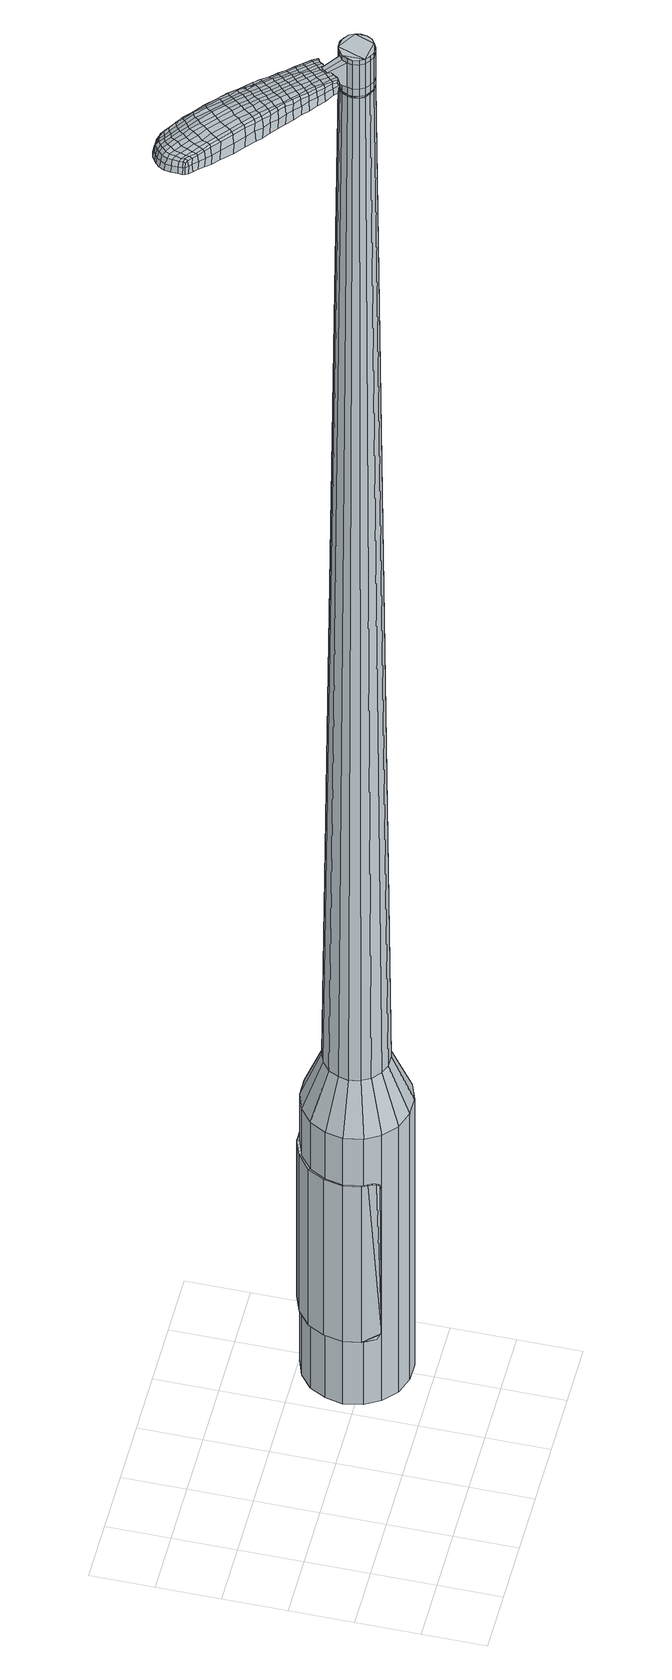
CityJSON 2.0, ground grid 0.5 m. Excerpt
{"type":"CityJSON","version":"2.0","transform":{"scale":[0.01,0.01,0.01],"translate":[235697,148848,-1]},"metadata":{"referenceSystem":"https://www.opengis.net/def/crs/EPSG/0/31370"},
"CityObjects":{
"object1":{"type":"GenericCityObject","attributes":{"cluster":102,"mean_distance_to_centroid":0.149,"new_centroid_x":235699.04,"new_centroid_y":148849.09,"mean_distance_to_camera":5.04,"H1":-10.03,"H2":-2.15,"Z_final":110.32,"cluster2":-1,"proj_x":235700.94,"proj_y":148846.83,"id_line":63006,"bearing_l":229.99,"distance":2.95,"orientation":"right","G_obj":139.99},"geometry":[{"type":"MultiSurface","lod":"2","boundaries":[[[0,1,2,3]],[[1,4,5,2]],[[4,6,7,5]],[[6,8,9,7]],[[8,10,11,9]],[[10,12,13,11]],[[12,14,15,13]],[[14,16,17,15]],[[16,18,19,17]],[[18,20,21,19]],[[20,22,23,21]],[[22,24,25,23]],[[24,26,27,25]],[[26,28,29,27]],[[28,30,31,29]],[[30,32,33,31]],[[32,34,35,33]],[[34,0,3,35]],[[36,37,38,39]],[[38,40,41,42]],[[41,43,42]],[[42,44,45,46]],[[45,47,46]],[[46,48,49,50]],[[49,51,50]],[[42,46,50,38]],[[50,52,39,38]],[[53,36,39]],[[2,5,7,35]],[[7,9,11,15]],[[11,13,15]],[[15,17,19,23]],[[19,21,23]],[[23,25,27,31]],[[27,29,31]],[[15,23,31,7]],[[31,33,35,7]],[[3,2,35]],[[1,0,54,55]],[[0,34,56,54]],[[34,32,57,56]],[[32,30,58,57]],[[30,28,59,58]],[[28,26,60,59]],[[26,24,61,60]],[[24,22,62,61]],[[22,20,63,62]],[[20,18,64,63]],[[18,16,65,64]],[[16,14,66,65]],[[14,12,67,66]],[[12,10,68,67]],[[10,8,69,68]],[[8,6,70,69]],[[6,4,71,70]],[[4,1,55,71]],[[55,54,72,73]],[[54,56,74,72]],[[56,57,75,74]],[[57,58,76,75]],[[58,59,77,76]],[[59,60,78,77]],[[60,61,79,78]],[[61,62,80,79]],[[62,63,81,80]],[[63,64,82,81]],[[64,65,83,82]],[[65,66,84,83]],[[66,67,85,84]],[[67,68,86,85]],[[68,69,87,86]],[[69,70,88,87]],[[70,71,89,88]],[[71,55,73,89]],[[90,91,92,73]],[[74,93,91,90]],[[94,95,93,74]],[[76,96,95,94]],[[97,98,96,76]],[[99,100,98,97]],[[101,102,100,99]],[[103,104,102,101]],[[105,106,104,103]],[[107,108,106,105]],[[83,109,108,107]],[[110,111,109,83]],[[85,112,111,110]],[[113,114,112,85]],[[87,115,114,113]],[[116,117,115,87]],[[118,119,117,116]],[[73,92,119,118]],[[120,121,122,123]],[[124,120,123,125]],[[126,124,125,127]],[[128,126,127,129]],[[130,128,129,131]],[[132,130,131,133]],[[134,132,133,135]],[[136,134,135,137]],[[138,136,137,139]],[[140,138,139,141]],[[142,140,141,143]],[[144,142,143,145]],[[146,144,145,147]],[[148,146,147,149]],[[150,148,149,151]],[[152,150,151,153]],[[72,90,73]],[[72,74,90]],[[75,94,74]],[[75,76,94]],[[77,97,76]],[[77,78,99,97]],[[78,79,101,99]],[[79,80,103,101]],[[80,81,105,103]],[[81,82,107,105]],[[82,83,107]],[[84,110,83]],[[84,85,110]],[[86,113,85]],[[86,87,113]],[[88,116,87]],[[88,89,118,116]],[[89,73,118]],[[154,92,91]],[[155,119,92]],[[155,156,117,119]],[[156,115,117]],[[157,114,115]],[[157,112,114]],[[158,111,112]],[[158,109,111]],[[159,108,109]],[[159,160,106,108]],[[160,161,104,106]],[[161,162,102,104]],[[162,163,100,102]],[[163,164,98,100]],[[164,96,98]],[[165,95,96]],[[165,93,95]],[[154,91,93]],[[39,52,152,166]],[[92,154,167,153]],[[53,39,166,121]],[[154,93,122,167]],[[36,53,121,120]],[[93,165,123,122]],[[37,36,120,124]],[[165,96,125,123]],[[38,37,124,126]],[[96,164,127,125]],[[40,38,126,128]],[[164,163,129,127]],[[41,40,128,130]],[[163,162,131,129]],[[43,41,130,132]],[[162,161,133,131]],[[42,43,132,134]],[[161,160,135,133]],[[44,42,134,136]],[[160,159,137,135]],[[45,44,136,138]],[[159,109,139,137]],[[47,45,138,140]],[[109,158,141,139]],[[46,47,140,142]],[[158,112,143,141]],[[48,46,142,144]],[[112,157,145,143]],[[49,48,144,146]],[[157,115,147,145]],[[51,49,146,148]],[[115,156,149,147]],[[50,51,148,150]],[[156,155,151,149]],[[52,50,150,152]],[[155,92,153,151]],[[152,153,168,169]],[[153,167,170,168]],[[167,122,171,170]],[[122,121,172,171]],[[121,166,173,172]],[[166,152,169,173]],[[174,175,176,177]],[[178,174,177,179]],[[174,178,180,181]],[[175,174,181,182]],[[183,184,185,186]],[[187,183,186,188]],[[183,187,189,190]],[[184,183,190,191]],[[192,193,194,195]],[[196,192,195,197]],[[192,196,198,199]],[[193,192,199,200]],[[201,202,203,204]],[[205,201,204,206]],[[201,205,207,208]],[[202,201,208,209]],[[210,211,212,213]],[[214,210,213,215]],[[210,214,216,217]],[[211,210,217,218]],[[219,220,221,222]],[[223,219,222,224]],[[219,223,225,226]],[[220,219,226,227]],[[228,229,230,231]],[[220,228,231,221]],[[228,220,227,232]],[[229,228,232,233]],[[234,235,236,237]],[[229,234,237,230]],[[234,229,233,238]],[[235,234,238,239]],[[240,178,179,241]],[[235,240,241,236]],[[240,235,239,242]],[[178,240,242,180]],[[243,244,245,246]],[[247,243,246,248]],[[243,247,249,250]],[[244,243,250,251]],[[252,253,254,255]],[[244,252,255,245]],[[252,244,251,256]],[[253,252,256,257]],[[258,259,260,261]],[[253,258,261,254]],[[258,253,257,262]],[[259,258,262,263]],[[264,265,266,267]],[[259,264,267,260]],[[264,259,263,268]],[[265,264,268,269]],[[270,175,182,271]],[[265,270,271,266]],[[270,265,269,272]],[[175,270,272,176]],[[273,274,275,276]],[[277,273,276,278]],[[273,277,279,280]],[[274,273,280,281]],[[282,283,284,285]],[[274,282,285,275]],[[282,274,281,286]],[[283,282,286,287]],[[288,289,290,291]],[[283,288,291,284]],[[288,283,287,292]],[[289,288,292,293]],[[294,187,188,295]],[[289,294,295,290]],[[294,289,293,296]],[[187,294,296,189]],[[297,298,299,300]],[[301,297,300,302]],[[297,301,303,304]],[[298,297,304,305]],[[306,307,308,309]],[[298,306,309,299]],[[306,298,305,310]],[[307,306,310,311]],[[312,313,314,315]],[[307,312,315,308]],[[312,307,311,316]],[[313,312,316,317]],[[318,319,320,321]],[[313,318,321,314]],[[318,313,317,322]],[[319,318,322,323]],[[324,184,191,325]],[[319,324,325,320]],[[324,319,323,326]],[[184,324,326,185]],[[327,213,212,328]],[[329,327,328,330]],[[327,329,331,332]],[[213,327,332,215]],[[333,329,330,334]],[[335,333,334,336]],[[333,335,337,338]],[[329,333,338,331]],[[339,335,336,340]],[[341,339,340,342]],[[339,341,343,344]],[[335,339,344,337]],[[345,341,342,346]],[[347,345,346,348]],[[345,347,349,350]],[[341,345,350,343]],[[351,347,348,352]],[[202,351,352,203]],[[351,202,209,353]],[[347,351,353,349]],[[354,355,200,199]],[[356,354,199,198]],[[354,356,357,358]],[[355,354,358,359]],[[360,361,359,358]],[[362,360,358,357]],[[360,362,363,364]],[[361,360,364,365]],[[366,367,365,364]],[[368,366,364,363]],[[366,368,369,370]],[[367,366,370,371]],[[372,373,371,370]],[[374,372,370,369]],[[372,374,207,205]],[[373,372,205,206]],[[375,376,377,378]],[[277,375,378,279]],[[375,277,278,379]],[[376,375,379,380]],[[381,196,197,382]],[[376,381,382,377]],[[381,376,380,383]],[[196,381,383,198]],[[384,385,386,387]],[[223,384,387,225]],[[384,223,224,388]],[[385,384,388,389]],[[390,391,392,393]],[[385,390,393,386]],[[390,385,389,394]],[[391,390,394,395]],[[396,193,200,397]],[[391,396,397,392]],[[396,391,395,398]],[[193,396,398,194]],[[399,400,401,402]],[[181,399,402,182]],[[399,181,180,403]],[[400,399,403,404]],[[405,406,407,408]],[[400,405,408,401]],[[405,400,404,409]],[[406,405,409,410]],[[411,204,203,412]],[[406,411,412,407]],[[411,406,410,413]],[[204,411,413,206]],[[414,415,416,417]],[[186,414,417,188]],[[414,186,185,418]],[[415,414,418,419]],[[420,208,207,421]],[[415,420,421,416]],[[420,415,419,422]],[[208,420,422,209]],[[423,424,425,426]],[[301,423,426,303]],[[423,301,302,427]],[[424,423,427,428]],[[429,214,215,430]],[[424,429,430,425]],[[429,424,428,431]],[[214,429,431,216]],[[432,433,434,435]],[[247,432,435,249]],[[432,247,248,436]],[[433,432,436,437]],[[438,439,440,441]],[[433,438,441,434]],[[438,433,437,442]],[[439,438,442,443]],[[444,211,218,445]],[[439,444,445,440]],[[444,439,443,446]],[[211,444,446,212]],[[447,448,437,436]],[[246,447,436,248]],[[447,246,245,449]],[[448,447,449,450]],[[451,452,443,442]],[[448,451,442,437]],[[451,448,450,453]],[[452,451,453,454]],[[455,328,212,446]],[[452,455,446,443]],[[455,452,454,456]],[[328,455,456,330]],[[457,458,459,460]],[[304,457,460,305]],[[457,304,303,426]],[[458,457,426,425]],[[461,332,331,462]],[[458,461,462,459]],[[461,458,425,430]],[[332,461,430,215]],[[463,464,450,449]],[[255,463,449,245]],[[463,255,254,465]],[[464,463,465,466]],[[467,468,454,453]],[[464,467,453,450]],[[467,464,466,469]],[[468,467,469,470]],[[471,334,330,456]],[[468,471,456,454]],[[471,468,470,472]],[[334,471,472,336]],[[473,474,475,476]],[[310,473,476,311]],[[473,310,305,460]],[[474,473,460,459]],[[477,338,337,478]],[[474,477,478,475]],[[477,474,459,462]],[[338,477,462,331]],[[479,480,466,465]],[[261,479,465,254]],[[479,261,260,481]],[[480,479,481,482]],[[483,484,470,469]],[[480,483,469,466]],[[483,480,482,485]],[[484,483,485,486]],[[487,340,336,472]],[[484,487,472,470]],[[487,484,486,488]],[[340,487,488,342]],[[489,490,491,492]],[[316,489,492,317]],[[489,316,311,476]],[[490,489,476,475]],[[493,344,343,494]],[[490,493,494,491]],[[493,490,475,478]],[[344,493,478,337]],[[495,496,482,481]],[[267,495,481,260]],[[495,267,266,497]],[[496,495,497,498]],[[499,500,486,485]],[[496,499,485,482]],[[499,496,498,501]],[[500,499,501,502]],[[503,346,342,488]],[[500,503,488,486]],[[503,500,502,504]],[[346,503,504,348]],[[505,506,507,508]],[[322,505,508,323]],[[505,322,317,492]],[[506,505,492,491]],[[509,350,349,510]],[[506,509,510,507]],[[509,506,491,494]],[[350,509,494,343]],[[511,512,498,497]],[[271,511,497,266]],[[511,271,182,402]],[[512,511,402,401]],[[513,514,502,501]],[[512,513,501,498]],[[513,512,401,408]],[[514,513,408,407]],[[515,352,348,504]],[[514,515,504,502]],[[515,514,407,412]],[[352,515,412,203]],[[516,517,419,418]],[[326,516,418,185]],[[516,326,323,508]],[[517,516,508,507]],[[518,353,209,422]],[[517,518,422,419]],[[518,517,507,510]],[[353,518,510,349]],[[519,520,380,379]],[[276,519,379,278]],[[519,276,275,521]],[[520,519,521,522]],[[523,356,198,383]],[[520,523,383,380]],[[523,520,522,524]],[[356,523,524,357]],[[525,526,527,528]],[[226,525,528,227]],[[525,226,225,387]],[[526,525,387,386]],[[529,530,531,532]],[[526,529,532,527]],[[529,526,386,393]],[[530,529,393,392]],[[533,355,359,534]],[[530,533,534,531]],[[533,530,392,397]],[[355,533,397,200]],[[535,536,522,521]],[[285,535,521,275]],[[535,285,284,537]],[[536,535,537,538]],[[539,362,357,524]],[[536,539,524,522]],[[539,536,538,540]],[[362,539,540,363]],[[541,542,543,544]],[[232,541,544,233]],[[541,232,227,528]],[[542,541,528,527]],[[545,546,547,548]],[[542,545,548,543]],[[545,542,527,532]],[[546,545,532,531]],[[549,361,365,550]],[[546,549,550,547]],[[549,546,531,534]],[[361,549,534,359]],[[551,552,538,537]],[[291,551,537,284]],[[551,291,290,553]],[[552,551,553,554]],[[555,368,363,540]],[[552,555,540,538]],[[555,552,554,556]],[[368,555,556,369]],[[557,558,559,560]],[[238,557,560,239]],[[557,238,233,544]],[[558,557,544,543]],[[561,562,563,564]],[[558,561,564,559]],[[561,558,543,548]],[[562,561,548,547]],[[565,367,371,566]],[[562,565,566,563]],[[565,562,547,550]],[[367,565,550,365]],[[567,568,554,553]],[[295,567,553,290]],[[567,295,188,417]],[[568,567,417,416]],[[569,374,369,556]],[[568,569,556,554]],[[569,568,416,421]],[[374,569,421,207]],[[570,571,404,403]],[[242,570,403,180]],[[570,242,239,560]],[[571,570,560,559]],[[572,573,410,409]],[[571,572,409,404]],[[572,571,559,564]],[[573,572,564,563]],[[574,373,206,413]],[[573,574,413,410]],[[574,573,563,566]],[[373,574,566,371]],[[575,576,577,578]],[[578,577,579,580]],[[581,579,577,582]],[[582,577,576,583]],[[584,585,586,587]],[[587,586,588,589]],[[590,588,586,591]],[[591,586,585,592]],[[593,594,595,596]],[[596,595,597,598]],[[599,597,595,600]],[[600,595,594,601]],[[602,603,604,605]],[[605,604,606,607]],[[608,606,604,609]],[[609,604,603,610]],[[611,612,613,614]],[[614,613,615,616]],[[617,615,613,618]],[[618,613,612,619]],[[620,621,622,623]],[[623,622,624,625]],[[626,624,622,627]],[[627,622,621,628]],[[629,630,631,632]],[[632,631,621,620]],[[628,621,631,633]],[[633,631,630,634]],[[635,636,637,638]],[[638,637,630,629]],[[634,630,637,639]],[[639,637,636,640]],[[580,579,641,642]],[[642,641,636,635]],[[640,636,641,643]],[[643,641,579,581]],[[644,645,646,647]],[[647,646,648,649]],[[650,648,646,651]],[[651,646,645,652]],[[653,654,655,656]],[[656,655,645,644]],[[652,645,655,657]],[[657,655,654,658]],[[659,660,661,662]],[[662,661,654,653]],[[658,654,661,663]],[[663,661,660,664]],[[665,666,667,668]],[[668,667,660,659]],[[664,660,667,669]],[[669,667,666,670]],[[583,576,671,672]],[[672,671,666,665]],[[670,666,671,673]],[[673,671,576,575]],[[674,675,676,677]],[[677,676,678,679]],[[680,678,676,681]],[[681,676,675,682]],[[683,684,685,686]],[[686,685,675,674]],[[682,675,685,687]],[[687,685,684,688]],[[689,690,691,692]],[[692,691,684,683]],[[688,684,691,693]],[[693,691,690,694]],[[589,588,695,696]],[[696,695,690,689]],[[694,690,695,697]],[[697,695,588,590]],[[698,699,700,701]],[[701,700,702,703]],[[704,702,700,705]],[[705,700,699,706]],[[707,708,709,710]],[[710,709,699,698]],[[706,699,709,711]],[[711,709,708,712]],[[713,714,715,716]],[[716,715,708,707]],[[712,708,715,717]],[[717,715,714,718]],[[719,720,721,722]],[[722,721,714,713]],[[718,714,721,723]],[[723,721,720,724]],[[592,585,725,726]],[[726,725,720,719]],[[724,720,725,727]],[[727,725,585,584]],[[611,614,728,729]],[[729,728,730,731]],[[732,730,728,733]],[[733,728,614,616]],[[731,730,734,735]],[[735,734,736,737]],[[738,736,734,739]],[[739,734,730,732]],[[737,736,740,741]],[[741,740,742,743]],[[744,742,740,745]],[[745,740,736,738]],[[743,742,746,747]],[[747,746,748,749]],[[750,748,746,751]],[[751,746,742,744]],[[749,748,752,753]],[[753,752,603,602]],[[610,603,752,754]],[[754,752,748,750]],[[601,755,756,600]],[[600,756,757,599]],[[758,757,756,759]],[[759,756,755,760]],[[760,761,762,759]],[[759,762,763,758]],[[764,763,762,765]],[[765,762,761,766]],[[766,767,768,765]],[[765,768,769,764]],[[770,769,768,771]],[[771,768,767,772]],[[772,773,774,771]],[[771,774,775,770]],[[608,775,774,606]],[[606,774,773,607]],[[776,777,778,779]],[[779,778,678,680]],[[679,678,778,780]],[[780,778,777,781]],[[598,597,782,783]],[[783,782,777,776]],[[781,777,782,784]],[[784,782,597,599]],[[785,786,787,788]],[[788,787,624,626]],[[625,624,787,789]],[[789,787,786,790]],[[791,792,793,794]],[[794,793,786,785]],[[790,786,793,795]],[[795,793,792,796]],[[601,594,797,798]],[[798,797,792,791]],[[796,792,797,799]],[[799,797,594,593]],[[800,801,802,803]],[[803,802,582,583]],[[581,582,802,804]],[[804,802,801,805]],[[806,807,808,809]],[[809,808,801,800]],[[805,801,808,810]],[[810,808,807,811]],[[602,605,812,813]],[[813,812,807,806]],[[811,807,812,814]],[[814,812,605,607]],[[815,816,817,818]],[[818,817,587,589]],[[584,587,817,819]],[[819,817,816,820]],[[608,609,821,822]],[[822,821,816,815]],[[820,816,821,823]],[[823,821,609,610]],[[824,825,826,827]],[[827,826,702,704]],[[703,702,826,828]],[[828,826,825,829]],[[616,615,830,831]],[[831,830,825,824]],[[829,825,830,832]],[[832,830,615,617]],[[833,834,648,835]],[[835,648,650]],[[649,648,836]],[[836,648,834,837]],[[838,839,840,841]],[[841,840,834,833]],[[837,834,840,842]],[[842,840,839,843]],[[619,612,844,845]],[[845,844,839,838]],[[843,839,844,846]],[[846,844,612,611]],[[837,847,848,836]],[[836,848,647,649]],[[644,647,848,849]],[[849,848,847,850]],[[843,851,852,842]],[[842,852,847,837]],[[850,847,852,853]],[[853,852,851,854]],[[611,729,855,846]],[[846,855,851,843]],[[854,851,855,856]],[[856,855,729,731]],[[857,858,859,860]],[[860,859,705,706]],[[704,705,859,827]],[[827,859,858,824]],[[732,733,861,862]],[[862,861,858,857]],[[824,858,861,831]],[[831,861,733,616]],[[850,863,864,849]],[[849,864,656,644]],[[653,656,864,865]],[[865,864,863,866]],[[854,867,868,853]],[[853,868,863,850]],[[866,863,868,869]],[[869,868,867,870]],[[731,735,871,856]],[[856,871,867,854]],[[870,867,871,872]],[[872,871,735,737]],[[873,874,875,876]],[[876,875,711,712]],[[706,711,875,860]],[[860,875,874,857]],[[738,739,877,878]],[[878,877,874,873]],[[857,874,877,862]],[[862,877,739,732]],[[866,879,880,865]],[[865,880,662,653]],[[659,662,880,881]],[[881,880,879,882]],[[870,883,884,869]],[[869,884,879,866]],[[882,879,884,885]],[[885,884,883,886]],[[737,741,887,872]],[[872,887,883,870]],[[886,883,887,888]],[[888,887,741,743]],[[889,890,891,892]],[[892,891,717,718]],[[712,717,891,876]],[[876,891,890,873]],[[744,745,893,894]],[[894,893,890,889]],[[873,890,893,878]],[[878,893,745,738]],[[882,895,896,881]],[[881,896,668,659]],[[665,668,896,897]],[[896,895,897]],[[886,898,899,885]],[[885,899,895,882]],[[897,895,899,900]],[[900,899,898,901]],[[743,747,902,888]],[[888,902,898,886]],[[901,898,902,903]],[[903,902,747,749]],[[904,905,906,907]],[[907,906,723,724]],[[718,723,906,892]],[[892,906,905,889]],[[750,751,908,909]],[[909,908,905,904]],[[889,905,908,894]],[[894,908,751,744]],[[910,911,897]],[[897,911,672,665]],[[583,672,911,803]],[[803,911,910,800]],[[901,912,913,900]],[[900,913,910,897]],[[800,910,913,809]],[[809,913,912,806]],[[749,753,914,903]],[[903,914,912,901]],[[806,912,914,813]],[[813,914,753,602]],[[820,915,916,819]],[[819,916,727,584]],[[724,727,916,907]],[[907,916,915,904]],[[610,754,917,823]],[[823,917,915,820]],[[904,915,917,909]],[[909,917,754,750]],[[781,918,919,780]],[[780,919,677,679]],[[674,677,919,920]],[[920,919,918,921]],[[599,757,922,784]],[[784,922,918,781]],[[921,918,922,923]],[[923,922,757,758]],[[924,925,926,927]],[[927,926,627,628]],[[626,627,926,788]],[[788,926,925,785]],[[928,929,930,931]],[[931,930,925,924]],[[785,925,930,794]],[[794,930,929,791]],[[760,755,932,933]],[[933,932,929,928]],[[791,929,932,798]],[[798,932,755,601]],[[921,934,935,920]],[[920,935,686,674]],[[683,686,935,936]],[[936,935,934,937]],[[758,763,938,923]],[[923,938,934,921]],[[937,934,938,939]],[[939,938,763,764]],[[940,941,942,943]],[[943,942,633,634]],[[628,633,942,927]],[[927,942,941,924]],[[944,945,946,947]],[[947,946,941,940]],[[924,941,946,931]],[[931,946,945,928]],[[766,761,948,949]],[[949,948,945,944]],[[928,945,948,933]],[[933,948,761,760]],[[937,950,951,936]],[[936,951,692,683]],[[689,692,951,952]],[[952,951,950,953]],[[764,769,954,939]],[[939,954,950,937]],[[953,950,954,955]],[[955,954,769,770]],[[956,957,958,959]],[[959,958,639,640]],[[634,639,958,943]],[[943,958,957,940]],[[960,961,962,963]],[[963,962,957,956]],[[940,957,962,947]],[[947,962,961,944]],[[772,767,964,965]],[[965,964,961,960]],[[944,961,964,949]],[[949,964,767,766]],[[953,966,967,952]],[[952,967,696,689]],[[589,696,967,818]],[[818,967,966,815]],[[770,775,968,955]],[[955,968,966,953]],[[815,966,968,822]],[[822,968,775,608]],[[805,969,970,804]],[[804,970,643,581]],[[640,643,970,959]],[[959,970,969,956]],[[811,971,972,810]],[[810,972,969,805]],[[956,969,972,963]],[[963,972,971,960]],[[607,773,973,814]],[[814,973,971,811]],[[960,971,973,965]],[[965,973,773,772]],[[575,578,177,176]],[[578,580,179,177]],[[590,591,190,189]],[[591,592,191,190]],[[593,596,195,194]],[[596,598,197,195]],[[617,618,217,216]],[[618,619,218,217]],[[620,623,222,221]],[[623,625,224,222]],[[629,632,231,230]],[[632,620,221,231]],[[635,638,237,236]],[[638,629,230,237]],[[580,642,241,179]],[[642,635,236,241]],[[650,651,250,249]],[[651,652,251,250]],[[652,657,256,251]],[[657,658,257,256]],[[658,663,262,257]],[[663,664,263,262]],[[664,669,268,263]],[[669,670,269,268]],[[670,673,272,269]],[[673,575,176,272]],[[680,681,280,279]],[[681,682,281,280]],[[682,687,286,281]],[[687,688,287,286]],[[688,693,292,287]],[[693,694,293,292]],[[694,697,296,293]],[[697,590,189,296]],[[698,701,300,299]],[[701,703,302,300]],[[707,710,309,308]],[[710,698,299,309]],[[713,716,315,314]],[[716,707,308,315]],[[719,722,321,320]],[[722,713,314,321]],[[592,726,325,191]],[[726,719,320,325]],[[776,779,378,377]],[[779,680,279,378]],[[598,783,382,197]],[[783,776,377,382]],[[625,789,388,224]],[[789,790,389,388]],[[790,795,394,389]],[[795,796,395,394]],[[796,799,398,395]],[[799,593,194,398]],[[703,828,427,302]],[[828,829,428,427]],[[829,832,431,428]],[[832,617,216,431]],[[833,835,435,434]],[[835,650,249,435]],[[838,841,441,440]],[[841,833,434,441]],[[619,845,445,218]],[[845,838,440,445]],[[974,975,976,977]],[[978,979,977,976]],[[980,981,982,983]],[[984,985,986,987]],[[975,988,989,976]],[[990,978,976,989]],[[991,980,983,992]],[[993,994,985,984]],[[988,995,996,989]],[[996,997,990,989]],[[998,991,992,999]],[[1000,994,993,1001]],[[995,1002,1003,996]],[[1003,1004,997,996]],[[1005,998,999,1006]],[[1007,1000,1001,1008]],[[1009,1010,1011,1012]],[[1013,1014,1010,1009]],[[1013,1015,1016,1014]],[[1015,1017,1018,1016]],[[1019,1020,1021,1022]],[[1023,1024,1020,1019]],[[1025,1026,1024,1023]],[[1027,1028,1026,1025]],[[1022,1011,1010,1019]],[[1019,1010,1014,1023]],[[1014,1016,1025,1023]],[[1016,1018,1027,1025]],[[983,982,979,978]],[[992,983,978,990]],[[997,999,992,990]],[[1004,1006,999,997]],[[984,987,981,980]],[[993,984,980,991]],[[1001,993,991,998]],[[1008,1001,998,1005]],[[985,1009,1012,986]],[[994,1013,1009,985]],[[1015,1013,994,1000]],[[1017,1015,1000,1007]],[[1029,1030,1031,1032]],[[1031,1033,1034,1035]],[[1031,1035,1036,1037]],[[1031,1037,1032]],[[1038,1029,1032,1039]],[[1040,1039,1032,1041]],[[1042,1041,1032]],[[1043,1031,1030,1044]],[[1045,1043,1044,1046]],[[1047,1045,1046,1048]],[[1049,1047,1048,1050]],[[1051,1049,1050,1052]],[[1052,1053,1054,1055]],[[1052,1055,1056,1057]],[[1052,1057,1058,1059]],[[1058,1060,1061,1062]],[[1058,1062,1063,1064]],[[1058,1064,1059]],[[1052,1059,1051]],[[1065,1066,1030,1029]],[[1067,1068,1033,1031]],[[1069,1070,1042,1032]],[[1066,1071,1044,1030]],[[1072,1067,1031,1043]],[[1071,1073,1046,1044]],[[1074,1072,1043,1045]],[[1073,1075,1048,1046]],[[1076,1074,1045,1047]],[[1075,1077,1050,1048]],[[1078,1076,1047,1049]],[[1077,1079,1052,1050]],[[1080,1078,1049,1051]],[[1079,1081,1053,1052]],[[1082,1083,1060,1058]],[[1084,1080,1051,1059]],[[1054,1053,1081,1085]],[[1055,1054,1085,1086]],[[1056,1055,1086,1087]],[[1057,1056,1087,1088]],[[1058,1057,1088,1082]],[[1089,1065,1029,1038]],[[1090,1089,1038,1039]],[[1091,1090,1039,1040]],[[1092,1091,1040,1041]],[[1070,1092,1041,1042]],[[1034,1033,1068,1093]],[[1061,1060,1083,1094]],[[1035,1034,1093,1095]],[[1036,1035,1095,1096]],[[1037,1036,1096,1097]],[[1032,1037,1097,1069]],[[1062,1061,1094,1098]],[[1063,1062,1098,1099]],[[1064,1063,1099,1100]],[[1059,1064,1100,1084]]]}]}
},
"vertices":[
[169,136,384],[180,145,384],[180,145,96],[169,136,96],[194,150,384],[194,150,96],[209,150,384],[209,150,96],[223,145,384],[223,145,96],[234,136,384],[234,136,96],[241,123,384],[241,123,96],[244,109,384],[244,109,96],[241,94,384],[241,94,96],[234,82,384],[234,82,96],[223,72,384],[223,72,96],[209,67,384],[209,67,96],[194,67,384],[194,67,96],[180,72,384],[180,72,96],[169,82,384],[169,82,96],[162,94,384],[162,94,96],[159,109,384],[159,109,96],[162,123,384],[162,123,96],[188,109,1524],[189,104,1524],[191,100,1524],[191,117,1524],[195,97,1524],[199,95,1524],[208,97,1524],[204,95,1524],[212,100,1524],[214,104,1524],[214,113,1524],[215,109,1524],[212,117,1524],[208,120,1524],[199,122,1524],[204,122,1524],[195,120,1524],[189,113,1524],[182,125,429],[189,131,429],[178,117,429],[176,109,429],[178,100,429],[182,93,429],[189,87,429],[197,84,429],[206,84,429],[214,87,429],[221,93,429],[225,100,429],[227,109,429],[225,117,429],[221,125,429],[214,131,429],[206,134,429],[197,134,429],[191,117,1483],[195,120,1483],[189,113,1483],[188,109,1483],[189,104,1483],[191,100,1483],[195,97,1483],[199,95,1483],[204,95,1483],[208,97,1483],[212,100,1483],[214,104,1483],[215,109,1483],[214,113,1483],[212,117,1483],[208,120,1483],[204,122,1483],[199,122,1483],[192,117,1483],[192,117,1485],[195,120,1485],[189,113,1485],[189,109,1483],[189,109,1485],[189,104,1485],[192,100,1483],[192,100,1485],[195,98,1483],[195,98,1485],[199,96,1483],[199,96,1485],[204,96,1483],[204,96,1485],[208,98,1483],[208,98,1485],[211,100,1483],[211,100,1485],[214,104,1485],[214,109,1483],[214,109,1485],[214,113,1485],[211,117,1483],[211,117,1485],[208,120,1485],[204,121,1483],[204,121,1485],[199,121,1483],[199,121,1485],[188,109,1519],[189,113,1519],[189,113,1493],[188,109,1493],[189,104,1519],[189,104,1493],[191,100,1519],[191,100,1493],[195,97,1519],[195,97,1493],[199,95,1519],[199,95,1493],[204,95,1519],[204,95,1493],[208,97,1519],[208,97,1493],[212,100,1519],[212,100,1493],[214,104,1519],[214,104,1493],[215,109,1519],[215,109,1493],[214,113,1519],[214,113,1493],[212,117,1519],[212,117,1493],[208,120,1519],[208,120,1493],[204,122,1519],[204,122,1493],[199,122,1519],[199,122,1493],[195,120,1519],[195,120,1493],[191,117,1485],[199,122,1485],[204,122,1485],[212,117,1485],[215,109,1485],[212,100,1485],[208,97,1485],[204,95,1485],[199,95,1485],[195,97,1485],[191,100,1485],[188,109,1485],[191,117,1519],[191,117,1493],[179,132,1513],[179,132,1518],[177,129,1513],[175,127,1513],[175,127,1518],[177,129,1518],[133,192,1519],[138,187,1518],[138,189,1509],[133,194,1510],[126,198,1519],[126,200,1510],[126,196,1526],[133,190,1525],[138,185,1525],[108,163,1519],[113,158,1518],[115,159,1525],[110,163,1525],[101,168,1519],[103,169,1526],[99,168,1510],[106,162,1510],[111,158,1509],[63,223,1519],[65,226,1519],[65,227,1513],[62,224,1513],[61,219,1519],[60,220,1513],[62,218,1524],[64,222,1524],[67,225,1524],[120,176,1530],[125,171,1529],[127,173,1529],[122,178,1530],[113,181,1531],[115,184,1531],[110,179,1530],[117,173,1530],[123,168,1529],[182,124,1512],[183,126,1512],[182,127,1517],[181,125,1517],[180,122,1512],[179,123,1517],[179,122,1506],[181,124,1506],[183,127,1506],[87,229,1519],[89,227,1519],[89,229,1512],[87,231,1512],[84,230,1518],[84,232,1512],[84,229,1522],[86,228,1523],[89,226,1524],[93,225,1519],[98,221,1519],[98,223,1512],[93,226,1512],[93,223,1524],[97,220,1525],[103,218,1519],[109,213,1519],[109,215,1511],[103,220,1511],[102,216,1526],[108,211,1526],[117,205,1519],[117,207,1510],[117,204,1526],[187,141,1513],[181,147,1513],[181,145,1518],[186,140,1517],[190,137,1512],[189,137,1516],[190,138,1506],[187,143,1507],[181,148,1507],[176,152,1514],[170,157,1515],[170,155,1520],[175,150,1519],[176,153,1507],[170,159,1507],[165,162,1515],[159,167,1516],[159,166,1522],[164,160,1521],[165,164,1508],[159,169,1508],[154,172,1517],[149,177,1517],[148,176,1524],[154,171,1523],[154,174,1508],[149,179,1509],[143,182,1518],[143,180,1524],[143,184,1509],[63,202,1519],[65,200,1519],[66,200,1524],[64,203,1523],[61,204,1518],[62,204,1522],[60,204,1512],[61,202,1512],[64,199,1512],[69,196,1519],[73,192,1519],[74,193,1525],[70,197,1524],[67,196,1512],[71,192,1512],[77,188,1519],[83,183,1519],[85,183,1526],[78,189,1526],[75,188,1511],[81,183,1511],[92,175,1519],[94,176,1526],[90,175,1510],[167,118,1513],[161,123,1513],[159,122,1507],[166,118,1507],[172,115,1512],[170,115,1506],[171,116,1516],[168,119,1517],[162,123,1518],[155,127,1514],[149,132,1515],[147,131,1507],[153,127,1507],[156,128,1519],[150,132,1520],[143,136,1515],[137,141,1516],[135,140,1508],[141,136,1508],[144,137,1521],[138,141,1522],[131,145,1517],[125,149,1517],[123,149,1509],[129,145,1508],[133,146,1523],[127,150,1524],[119,154,1518],[117,154,1509],[121,154,1524],[177,128,1519],[178,130,1519],[171,133,1520],[173,135,1520],[169,131,1520],[175,126,1519],[165,138,1522],[167,140,1522],[159,143,1523],[161,145,1523],[157,140,1523],[163,135,1521],[154,147,1524],[156,149,1524],[148,152,1525],[150,154,1525],[146,150,1525],[152,145,1524],[142,157,1526],[144,159,1526],[137,161,1527],[139,164,1527],[134,159,1527],[140,154,1526],[131,166,1528],[133,169,1528],[129,164,1528],[66,220,1527],[69,223,1527],[65,217,1526],[68,214,1527],[70,217,1528],[72,220,1528],[75,213,1529],[77,216,1529],[73,210,1528],[78,205,1530],[80,208,1530],[83,211,1530],[86,204,1531],[88,207,1531],[84,200,1530],[91,195,1531],[93,198,1531],[95,201,1531],[103,190,1531],[105,192,1531],[100,187,1531],[61,206,1518],[60,209,1519],[59,209,1513],[59,206,1513],[62,206,1523],[62,209,1523],[60,214,1519],[59,215,1513],[62,214,1524],[82,231,1518],[79,231,1518],[80,230,1523],[83,229,1523],[82,232,1513],[79,232,1513],[76,231,1519],[72,230,1519],[73,229,1524],[77,229,1523],[75,232,1513],[71,231,1513],[68,228,1519],[69,227,1524],[68,229,1513],[132,189,1528],[130,187,1528],[136,183,1528],[137,184,1527],[125,195,1528],[124,193,1529],[128,185,1529],[126,183,1530],[132,178,1529],[134,181,1528],[122,191,1529],[119,189,1530],[124,181,1530],[130,176,1529],[117,187,1531],[111,164,1528],[112,166,1529],[105,172,1529],[104,170,1528],[116,160,1527],[118,162,1528],[115,169,1529],[108,175,1530],[120,165,1528],[174,115,1512],[175,116,1512],[175,117,1517],[173,116,1517],[173,115,1506],[174,116,1506],[177,119,1512],[177,120,1517],[176,119,1506],[191,135,1512],[190,134,1512],[190,135,1506],[191,136,1506],[190,135,1517],[189,134,1517],[189,132,1512],[187,130,1512],[186,131,1506],[188,133,1506],[187,133,1517],[186,131,1517],[185,128,1512],[185,129,1506],[184,129,1517],[186,139,1519],[185,138,1519],[180,144,1520],[179,143,1520],[183,136,1519],[182,134,1519],[178,141,1520],[176,139,1520],[180,132,1519],[174,137,1520],[169,119,1519],[170,121,1519],[164,125,1520],[163,124,1520],[172,123,1519],[167,128,1520],[175,149,1521],[174,148,1521],[169,154,1522],[168,153,1522],[172,146,1521],[170,144,1521],[167,151,1522],[165,149,1523],[169,142,1522],[163,147,1523],[157,129,1521],[159,130,1521],[153,135,1522],[151,133,1522],[161,133,1521],[155,137,1522],[164,159,1523],[163,158,1523],[158,164,1524],[157,163,1524],[161,156,1523],[159,154,1524],[156,161,1525],[154,159,1525],[157,152,1524],[152,156,1525],[145,138,1523],[147,139,1523],[141,144,1524],[140,142,1524],[149,142,1524],[143,147,1525],[153,169,1525],[152,168,1525],[148,174,1526],[146,173,1526],[150,166,1526],[148,164,1526],[145,171,1527],[143,168,1527],[146,161,1526],[141,166,1527],[134,147,1525],[135,148,1525],[129,153,1526],[128,151,1526],[138,151,1526],[132,156,1527],[142,179,1527],[141,178,1527],[139,176,1527],[137,173,1528],[135,171,1528],[122,155,1527],[124,157,1527],[126,160,1528],[64,205,1525],[63,207,1525],[66,202,1526],[66,205,1526],[64,212,1526],[67,209,1527],[84,228,1525],[82,228,1525],[85,226,1526],[87,226,1525],[79,228,1525],[75,227,1526],[78,224,1527],[82,225,1526],[72,225,1526],[75,223,1527],[70,198,1526],[70,201,1527],[74,194,1527],[75,197,1528],[71,205,1528],[76,201,1529],[91,223,1526],[89,223,1527],[94,219,1528],[96,219,1527],[86,222,1527],[83,220,1528],[88,216,1529],[91,218,1528],[80,219,1528],[85,214,1530],[79,190,1528],[80,192,1529],[85,185,1528],[86,187,1529],[81,196,1529],[88,191,1530],[101,215,1528],[99,215,1528],[106,209,1529],[107,210,1528],[97,213,1529],[94,211,1530],[101,206,1530],[103,208,1530],[91,209,1530],[98,203,1531],[94,177,1529],[96,179,1529],[98,183,1530],[116,203,1528],[115,201,1529],[112,200,1530],[110,197,1530],[108,195,1531],[137,188,1509],[137,186,1518],[131,191,1518],[131,193,1509],[125,196,1519],[125,198,1510],[125,194,1525],[131,189,1525],[136,184,1525],[116,160,1525],[115,160,1518],[109,164,1518],[111,165,1525],[102,170,1519],[104,170,1525],[100,169,1510],[107,164,1509],[113,160,1509],[66,225,1513],[67,224,1519],[65,222,1519],[64,223,1513],[63,219,1519],[62,219,1513],[64,218,1524],[66,221,1524],[68,223,1524],[127,174,1528],[125,171,1528],[119,176,1529],[122,178,1529],[113,182,1529],[115,184,1529],[110,179,1529],[117,173,1529],[123,169,1528],[181,128,1516],[182,127,1512],[180,125,1512],[179,126,1516],[178,123,1512],[177,124,1516],[177,123,1506],[179,126,1506],[181,128,1506],[88,227,1512],[88,226,1519],[86,227,1518],[86,229,1512],[84,228,1518],[84,230,1512],[84,227,1522],[85,226,1523],[88,224,1523],[97,221,1512],[97,220,1519],[92,223,1519],[92,225,1512],[92,222,1524],[96,218,1525],[107,213,1511],[107,211,1519],[101,216,1519],[101,218,1511],[101,215,1525],[107,210,1526],[116,204,1519],[116,206,1510],[116,202,1526],[179,144,1518],[180,145,1513],[185,140,1513],[185,139,1517],[189,136,1512],[187,136,1515],[189,138,1506],[185,141,1506],[180,147,1507],[168,154,1520],[169,156,1514],[174,150,1514],[174,149,1519],[174,152,1507],[169,157,1507],[158,164,1522],[158,166,1516],[163,161,1515],[163,159,1521],[163,162,1508],[158,168,1508],[147,174,1523],[147,176,1517],[153,171,1516],[152,169,1522],[153,173,1508],[147,178,1508],[142,181,1517],[142,179,1524],[142,183,1509],[68,202,1523],[67,201,1519],[65,203,1518],[66,204,1523],[63,205,1518],[64,205,1522],[62,205,1512],[63,203,1512],[65,201,1512],[75,194,1525],[74,194,1519],[70,198,1519],[71,198,1524],[68,197,1512],[72,193,1512],[86,185,1526],[84,184,1519],[78,190,1519],[80,190,1525],[77,189,1511],[82,184,1511],[93,177,1519],[95,178,1526],[91,177,1510],[161,124,1507],[162,124,1513],[168,120,1513],[167,120,1506],[172,117,1512],[171,117,1506],[172,118,1515],[169,120,1517],[163,125,1518],[148,133,1507],[150,133,1514],[156,129,1514],[154,129,1507],[157,129,1519],[151,134,1520],[136,142,1508],[138,142,1516],[144,138,1515],[142,137,1508],[145,138,1521],[139,143,1522],[124,151,1508],[126,151,1517],[132,147,1516],[130,146,1508],[134,147,1522],[128,152,1523],[120,156,1517],[118,155,1509],[122,156,1524],[176,129,1518],[178,131,1518],[170,133,1519],[172,135,1519],[169,131,1519],[174,127,1518],[165,138,1520],[166,140,1520],[159,143,1521],[161,145,1521],[157,141,1521],[163,136,1520],[153,148,1523],[155,150,1523],[148,152,1524],[149,155,1524],[146,150,1524],[151,145,1523],[142,157,1525],[144,159,1525],[136,162,1526],[138,164,1526],[134,159,1526],[140,155,1525],[131,167,1527],[133,169,1527],[128,164,1527],[70,222,1526],[68,220,1526],[66,216,1525],[69,214,1526],[71,217,1526],[73,220,1526],[78,215,1528],[75,213,1528],[73,210,1527],[79,205,1528],[81,208,1529],[83,211,1529],[89,206,1530],[86,204,1530],[84,201,1529],[91,195,1530],[93,198,1530],[95,201,1530],[105,192,1530],[103,190,1530],[101,187,1530],[61,209,1513],[62,209,1518],[63,207,1518],[61,206,1512],[64,206,1523],[64,209,1523],[62,214,1519],[61,214,1513],[64,213,1523],[80,228,1523],[80,229,1518],[82,229,1518],[82,227,1523],[82,230,1512],[80,230,1512],[74,227,1523],[73,228,1519],[76,229,1519],[77,227,1523],[76,230,1513],[72,229,1513],[70,226,1519],[71,225,1524],[69,227,1513],[135,182,1527],[130,187,1527],[131,188,1527],[136,183,1526],[124,194,1527],[123,193,1528],[131,178,1528],[126,183,1528],[128,185,1528],[133,180,1527],[121,191,1528],[119,189,1529],[124,181,1529],[129,176,1528],[117,187,1529],[105,172,1528],[112,167,1527],[111,165,1527],[105,171,1527],[117,161,1526],[118,162,1527],[115,170,1528],[108,175,1528],[120,165,1527],[173,119,1516],[173,118,1512],[173,117,1512],[173,118,1516],[172,117,1506],[172,118,1506],[176,120,1512],[175,121,1516],[175,120,1506],[188,136,1506],[188,135,1512],[189,137,1506],[188,136,1516],[187,135,1516],[185,132,1506],[185,131,1512],[187,134,1512],[187,135,1506],[186,134,1516],[184,132,1516],[183,129,1512],[183,130,1506],[183,130,1516],[184,138,1518],[184,139,1518],[179,144,1519],[179,143,1519],[181,135,1518],[182,137,1518],[177,141,1519],[175,139,1519],[179,133,1518],[174,137,1519],[164,126,1519],[170,122,1518],[169,121,1518],[164,125,1519],[172,124,1518],[166,128,1519],[173,148,1520],[174,149,1520],[168,154,1521],[168,153,1521],[170,144,1520],[172,146,1520],[166,151,1521],[164,149,1521],[168,142,1520],[163,147,1521],[152,135,1521],[158,131,1520],[158,130,1520],[152,134,1521],[160,133,1520],[155,138,1521],[162,158,1522],[163,159,1522],[157,164,1523],[157,163,1523],[159,154,1522],[160,156,1522],[155,161,1523],[153,159,1524],[157,152,1523],[151,157,1524],[141,144,1523],[147,140,1522],[146,139,1522],[140,143,1523],[149,142,1522],[143,147,1523],[151,168,1524],[152,169,1524],[146,173,1525],[148,164,1525],[149,166,1524],[144,171,1525],[142,169,1526],[146,162,1525],[140,166,1526],[129,153,1525],[135,149,1524],[134,148,1524],[128,152,1525],[137,152,1524],[132,156,1525],[140,178,1526],[141,178,1526],[137,173,1527],[139,176,1526],[135,171,1527],[124,158,1526],[123,157,1526],[126,161,1526],[65,207,1524],[65,205,1524],[68,203,1525],[67,205,1525],[65,212,1525],[68,209,1525],[85,225,1525],[82,226,1524],[84,226,1524],[87,224,1525],[78,223,1526],[75,225,1525],[79,226,1524],[82,224,1525],[72,224,1525],[75,222,1526],[71,201,1526],[71,199,1526],[76,195,1526],[76,197,1527],[72,205,1526],[77,201,1527],[94,218,1527],[89,221,1526],[91,221,1526],[96,218,1526],[88,215,1528],[83,219,1527],[86,221,1526],[91,217,1527],[80,218,1527],[86,213,1528],[81,193,1527],[80,191,1527],[86,186,1527],[87,187,1528],[82,196,1528],[89,191,1529],[105,209,1528],[99,214,1527],[100,214,1527],[106,209,1527],[100,205,1529],[94,211,1529],[96,212,1528],[103,207,1528],[91,209,1529],[98,203,1530],[96,180,1528],[95,178,1528],[98,183,1529],[114,201,1528],[115,201,1528],[110,197,1529],[112,199,1529],[107,195,1530],[189,137,1508],[185,132,1508],[160,154,1509],[165,160,1509],[144,168,1510],[150,175,1510],[114,194,1512],[120,202,1512],[134,190,1511],[128,183,1511],[101,206,1513],[90,214,1514],[96,221,1514],[107,213,1513],[180,127,1508],[155,148,1509],[139,162,1510],[108,187,1512],[122,176,1511],[95,199,1513],[84,207,1514],[176,122,1508],[150,142,1509],[133,155,1510],[102,180,1512],[116,169,1511],[79,201,1514],[89,192,1513],[172,117,1508],[145,136,1509],[128,149,1510],[96,173,1512],[110,161,1511],[73,194,1514],[83,185,1513],[79,223,1514],[75,225,1514],[80,230,1514],[85,229,1514],[74,216,1514],[70,219,1514],[69,210,1514],[66,214,1514],[63,203,1514],[61,208,1514],[70,226,1515],[65,225,1515],[66,226,1515],[72,229,1515],[67,222,1515],[64,224,1515],[64,219,1515],[64,223,1515],[61,216,1515],[63,223,1515],[162,91,334],[160,95,334],[160,95,165],[167,82,171],[162,91,165],[164,88,165],[165,85,166],[166,84,167],[167,83,169],[164,88,334],[165,85,333],[166,84,332],[167,83,331],[167,82,328],[158,109,165],[158,109,334],[161,124,165],[161,124,334],[168,137,165],[168,137,334],[180,147,165],[180,147,334],[194,152,165],[194,152,334],[198,152,334],[202,152,334],[204,152,333],[207,152,332],[208,152,331],[208,152,328],[198,152,165],[208,152,171],[208,152,169],[207,152,167],[204,152,166],[202,152,165],[165,93,334],[163,96,334],[163,96,165],[165,93,165],[170,84,171],[170,84,328],[161,109,334],[161,109,165],[163,123,334],[163,123,165],[170,135,334],[170,135,165],[181,144,334],[181,144,165],[194,149,334],[194,149,165],[198,149,334],[208,149,328],[208,149,171],[198,149,165],[202,149,334],[204,149,333],[206,149,332],[208,149,331],[166,89,334],[168,87,333],[169,85,332],[169,84,331],[166,89,165],[208,149,169],[168,87,166],[169,85,167],[169,84,169],[206,149,167],[204,149,166],[202,149,165]
]}
